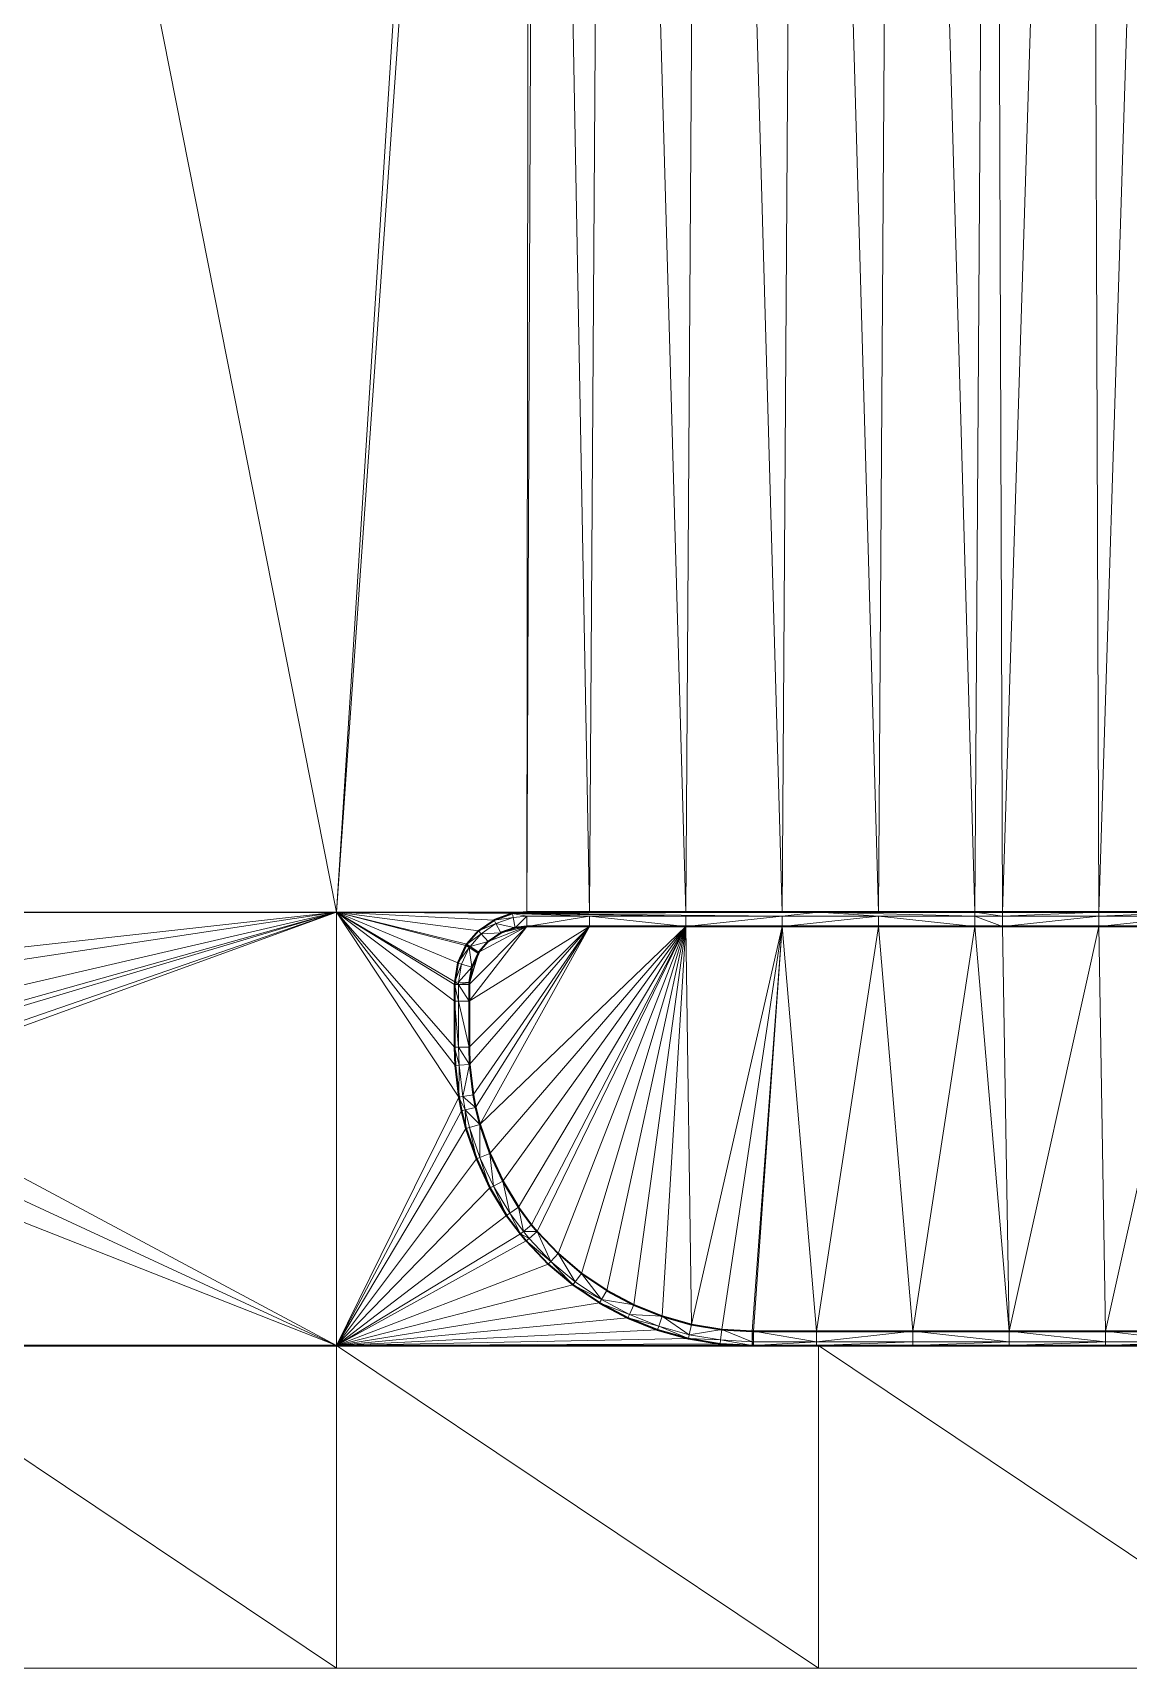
# Model space of a CAD drawing. Header units: metres. Extents: x 246428 to 246884, y 7418966 to 7419490.
# Drawn here: x 246691.86 to 246703.22, y 7419380.21 to 7419397.19 of the extents above; entities that cross this region are included whole.
import ezdxf

# ---------------------------------------------------------------- set-up
doc = ezdxf.new("R2010")
doc.units = ezdxf.units.M
doc.linetypes.add('blank name', pattern=[0])
doc.linetypes.add('HIDDEN', pattern=[9.525, 6.35, -3.175])
doc.layers.add('_12D_UNMAPPED', color=7, linetype='Continuous')
doc.layers.add('GRADELINES', color=250, linetype='HIDDEN', lineweight=25)
for name, color, linetype, lineweight, true_color in [('KERB_BACK', 7, 'Continuous', 35, 0x5fd2ff), ('KERB_LINE', 7, 'Continuous', 18, 0xb9b9b9), ('KERB_LIP', 7, 'Continuous', 35, 0x5fd2ff), ('KERB_TOP', 7, 'Continuous', 18, 0xb9b9b9)]:
    doc.layers.add(name, color=color, linetype=linetype, lineweight=lineweight, true_color=true_color)

msp = doc.modelspace()

# ---------------------------------------------------------------- linework, layer by layer
at = {"layer": '_12D_UNMAPPED', "color": 3, "linetype": 'blank name', "lineweight": 0}
for points in [[(246695.008, 7419388.055, 34.849), (246689.342, 7419416.679, 34.458), (246696.825, 7419416.708, 34.595)], [(246695.008, 7419388.055, 34.849), (246690.008, 7419388.055, 34.757), (246689.342, 7419416.679, 34.458)], [(246695.008, 7419388.055, 34.849), (246696.825, 7419416.708, 34.595), (246697.018, 7419416.66, 34.599)], [(246696.983, 7419388.055, 34.885), (246695.008, 7419388.055, 34.849), (246697.018, 7419416.66, 34.599)], [(246696.983, 7419388.055, 34.885), (246697.018, 7419416.66, 34.599), (246697.102, 7419416.655, 34.601)], [(246697.631, 7419388.055, 34.897), (246696.983, 7419388.055, 34.885), (246697.102, 7419416.655, 34.601)], [(246697.631, 7419388.055, 34.897), (246697.102, 7419416.655, 34.601), (246697.818, 7419416.655, 34.614)], [(246698.631, 7419388.055, 34.915), (246697.631, 7419388.055, 34.897), (246697.818, 7419416.655, 34.614)], [(246698.631, 7419388.055, 34.915), (246697.818, 7419416.655, 34.614), (246698.818, 7419416.655, 34.632)], [(246699.631, 7419388.055, 34.933), (246698.631, 7419388.055, 34.915), (246698.818, 7419416.655, 34.632)], [(246699.631, 7419388.055, 34.933), (246698.818, 7419416.655, 34.632), (246699.818, 7419416.655, 34.65)], [(246700.631, 7419388.055, 34.951), (246699.631, 7419388.055, 34.933), (246699.818, 7419416.655, 34.65)], [(246700.631, 7419388.055, 34.951), (246699.818, 7419416.655, 34.65), (246700.818, 7419416.655, 34.669)], [(246701.631, 7419388.055, 34.97), (246700.631, 7419388.055, 34.951), (246700.818, 7419416.655, 34.669)], [(246701.631, 7419388.055, 34.97), (246700.818, 7419416.655, 34.669), (246701.818, 7419416.655, 34.687)], [(246701.631, 7419388.055, 34.97), (246701.631, 7419388.055, 34.97), (246701.818, 7419416.655, 34.687)], [(246701.919, 7419388.055, 34.975), (246701.631, 7419388.055, 34.97), (246701.818, 7419416.655, 34.687)], [(246701.919, 7419388.055, 34.975), (246701.818, 7419416.655, 34.687), (246702.818, 7419416.655, 34.705)], [(246702.919, 7419388.055, 34.993), (246701.919, 7419388.055, 34.975), (246702.818, 7419416.655, 34.705)], [(246702.919, 7419388.055, 34.993), (246702.818, 7419416.655, 34.705), (246703.818, 7419416.655, 34.723)], [(246703.919, 7419388.055, 35.011), (246702.919, 7419388.055, 34.993), (246703.818, 7419416.655, 34.723)], [(246695.008, 7419388.055, 34.849), (246695.008, 7419383.555, 34.804), (246690.001, 7419386.235, 34.739)], [(246695.008, 7419388.055, 34.849), (246690.001, 7419386.235, 34.739), (246690.012, 7419386.33, 34.74)], [(246695.008, 7419388.055, 34.849), (246690.029, 7419387.305, 34.75), (246690.004, 7419387.499, 34.751)], [(246690.008, 7419388.055, 34.757), (246695.008, 7419388.055, 34.849), (246690.004, 7419387.499, 34.751)], [(246695.008, 7419388.055, 34.849), (246690.012, 7419386.33, 34.74), (246690.028, 7419386.568, 34.743)], [(246695.008, 7419388.055, 34.849), (246690.028, 7419386.568, 34.743), (246690.029, 7419386.655, 34.744)], [(246695.008, 7419388.055, 34.849), (246690.029, 7419386.655, 34.744), (246690.029, 7419386.901, 34.746)], [(246695.008, 7419388.055, 34.849), (246690.029, 7419386.901, 34.746), (246690.029, 7419387.305, 34.75)], [(246695.008, 7419388.055, 34.849), (246696.233, 7419387.305, 34.864), (246696.233, 7419387.132, 34.862)], [(246695.008, 7419388.055, 34.849), (246696.832, 7419388.04, 34.882), (246696.644, 7419387.974, 34.878)], [(246695.008, 7419388.055, 34.849), (246696.644, 7419387.974, 34.878), (246696.48, 7419387.861, 34.874)], [(246695.008, 7419388.055, 34.849), (246696.48, 7419387.861, 34.874), (246696.359, 7419387.722, 34.87)], [(246695.008, 7419388.055, 34.849), (246696.267, 7419387.528, 34.867), (246696.234, 7419387.332, 34.864)], [(246695.008, 7419388.055, 34.849), (246696.359, 7419387.722, 34.87), (246696.351, 7419387.709, 34.87)], [(246695.008, 7419388.055, 34.849), (246696.351, 7419387.709, 34.87), (246696.267, 7419387.528, 34.867)], [(246695.008, 7419388.055, 34.849), (246696.233, 7419386.655, 34.857), (246696.239, 7419386.465, 34.856)], [(246695.008, 7419388.055, 34.849), (246696.234, 7419387.332, 34.864), (246696.233, 7419387.305, 34.864)], [(246695.008, 7419388.055, 34.849), (246696.233, 7419387.132, 34.862), (246696.233, 7419386.655, 34.857)], [(246695.008, 7419388.055, 34.849), (246696.239, 7419386.465, 34.856), (246696.277, 7419386.134, 34.853)], [(246695.008, 7419383.555, 34.804), (246695.008, 7419388.055, 34.849), (246696.277, 7419386.134, 34.853)], [(246696.832, 7419388.04, 34.882), (246695.008, 7419388.055, 34.849), (246696.983, 7419388.055, 34.885)], [(246696.48, 7419387.861, 34.874), (246696.644, 7419387.974, 34.878), (246696.662, 7419387.939, 35.028)], [(246696.48, 7419387.861, 34.874), (246696.662, 7419387.939, 35.028), (246696.507, 7419387.832, 35.024)], [(246696.507, 7419387.832, 35.024), (246696.662, 7419387.939, 35.028), (246696.712, 7419387.84, 35.028)], [(246696.644, 7419387.974, 34.878), (246696.832, 7419388.04, 34.882), (246696.84, 7419388.001, 35.032)], [(246696.644, 7419387.974, 34.878), (246696.84, 7419388.001, 35.032), (246696.662, 7419387.939, 35.028)], [(246696.662, 7419387.939, 35.028), (246696.84, 7419388.001, 35.032), (246696.862, 7419387.893, 35.032)], [(246696.662, 7419387.939, 35.028), (246696.862, 7419387.893, 35.032), (246696.712, 7419387.84, 35.028)], [(246700.008, 7419388.055, 34.94), (246696.832, 7419388.04, 34.882), (246696.983, 7419388.055, 34.885)], [(246696.832, 7419388.04, 34.882), (246700.008, 7419388.055, 34.94), (246699.631, 7419388.015, 35.083)], [(246696.832, 7419388.04, 34.882), (246696.983, 7419388.015, 35.035), (246696.84, 7419388.001, 35.032)], [(246696.832, 7419388.04, 34.882), (246697.631, 7419388.015, 35.047), (246696.983, 7419388.015, 35.035)], [(246697.631, 7419388.015, 35.047), (246696.832, 7419388.04, 34.882), (246698.631, 7419388.015, 35.065)], [(246696.832, 7419388.04, 34.882), (246699.631, 7419388.015, 35.083), (246698.631, 7419388.015, 35.065)], [(246696.84, 7419388.001, 35.032), (246696.983, 7419388.015, 35.035), (246696.862, 7419387.893, 35.032)], [(246696.983, 7419388.015, 35.035), (246696.983, 7419387.905, 35.035), (246696.862, 7419387.893, 35.032)], [(246700.008, 7419388.055, 34.94), (246696.983, 7419388.055, 34.885), (246697.631, 7419388.055, 34.897)], [(246696.983, 7419388.015, 35.035), (246697.631, 7419388.015, 35.047), (246696.983, 7419387.905, 35.035)], [(246697.631, 7419388.015, 35.047), (246697.631, 7419387.905, 35.047), (246696.983, 7419387.905, 35.035)], [(246698.631, 7419388.055, 34.915), (246700.008, 7419388.055, 34.94), (246697.631, 7419388.055, 34.897)], [(246697.631, 7419388.015, 35.047), (246698.631, 7419388.015, 35.065), (246698.631, 7419387.905, 35.065)], [(246697.631, 7419387.905, 35.047), (246697.631, 7419388.015, 35.047), (246698.631, 7419387.905, 35.065)], [(246699.631, 7419388.055, 34.933), (246700.008, 7419388.055, 34.94), (246698.631, 7419388.055, 34.915)], [(246698.631, 7419388.015, 35.065), (246699.631, 7419388.015, 35.083), (246698.631, 7419387.905, 35.065)], [(246699.631, 7419388.015, 35.083), (246699.631, 7419387.905, 35.083), (246698.631, 7419387.905, 35.065)], [(246699.631, 7419388.015, 35.083), (246700.008, 7419388.055, 34.94), (246700.631, 7419388.015, 35.101)], [(246700.631, 7419388.055, 34.951), (246700.008, 7419388.055, 34.94), (246699.631, 7419388.055, 34.933)], [(246699.631, 7419388.015, 35.083), (246700.631, 7419388.015, 35.101), (246699.631, 7419387.905, 35.083)], [(246699.631, 7419387.905, 35.083), (246700.631, 7419388.015, 35.101), (246700.631, 7419387.905, 35.101)], [(246700.008, 7419388.055, 34.94), (246701.631, 7419388.015, 35.12), (246700.631, 7419388.015, 35.101)], [(246700.008, 7419388.055, 34.94), (246700.631, 7419388.055, 34.951), (246701.631, 7419388.055, 34.97)], [(246700.008, 7419388.055, 34.94), (246701.631, 7419388.055, 34.97), (246701.631, 7419388.015, 35.12)], [(246700.631, 7419388.015, 35.101), (246701.631, 7419387.905, 35.12), (246700.631, 7419387.905, 35.101)], [(246700.631, 7419388.015, 35.101), (246701.631, 7419388.015, 35.12), (246701.631, 7419387.905, 35.12)], [(246701.631, 7419388.055, 34.97), (246701.631, 7419388.055, 34.97), (246701.631, 7419388.015, 35.12)], [(246701.631, 7419388.015, 35.12), (246701.631, 7419388.055, 34.97), (246701.631, 7419388.015, 35.12)], [(246701.631, 7419388.055, 34.97), (246701.919, 7419388.055, 34.975), (246701.919, 7419388.015, 35.125)], [(246701.631, 7419388.055, 34.97), (246701.919, 7419388.015, 35.125), (246701.631, 7419388.015, 35.12)], [(246701.631, 7419387.905, 35.12), (246701.631, 7419388.015, 35.12), (246701.631, 7419387.905, 35.12)], [(246701.631, 7419388.015, 35.12), (246701.631, 7419388.015, 35.12), (246701.631, 7419387.905, 35.12)], [(246701.631, 7419388.015, 35.12), (246701.919, 7419388.015, 35.125), (246701.919, 7419387.905, 35.125)], [(246701.631, 7419388.015, 35.12), (246701.919, 7419387.905, 35.125), (246701.631, 7419387.905, 35.12)], [(246701.631, 7419388.015, 35.12), (246701.631, 7419387.905, 35.12), (246701.631, 7419387.905, 35.12)], [(246702.919, 7419388.055, 34.993), (246702.919, 7419388.015, 35.143), (246701.919, 7419388.015, 35.125)], [(246701.919, 7419388.055, 34.975), (246702.919, 7419388.055, 34.993), (246701.919, 7419388.015, 35.125)], [(246702.919, 7419388.015, 35.143), (246702.919, 7419387.905, 35.143), (246701.919, 7419387.905, 35.125)], [(246701.919, 7419388.015, 35.125), (246702.919, 7419388.015, 35.143), (246701.919, 7419387.905, 35.125)], [(246703.919, 7419388.055, 35.011), (246703.919, 7419388.015, 35.161), (246702.919, 7419388.015, 35.143)], [(246702.919, 7419388.055, 34.993), (246703.919, 7419388.055, 35.011), (246702.919, 7419388.015, 35.143)], [(246703.919, 7419388.015, 35.161), (246703.919, 7419387.905, 35.161), (246702.919, 7419387.905, 35.143)], [(246702.919, 7419388.015, 35.143), (246703.919, 7419388.015, 35.161), (246702.919, 7419387.905, 35.143)], [(246696.359, 7419387.722, 34.87), (246696.48, 7419387.861, 34.874), (246696.507, 7419387.832, 35.024)], [(246696.359, 7419387.722, 34.87), (246696.507, 7419387.832, 35.024), (246696.393, 7419387.7, 35.02)], [(246696.383, 7419387.132, 35.012), (246697.631, 7419387.905, 35.047), (246696.383, 7419386.655, 35.007)], [(246696.484, 7419387.639, 35.02), (246696.983, 7419387.905, 35.035), (246696.383, 7419387.305, 35.014)], [(246696.383, 7419387.305, 35.014), (246696.983, 7419387.905, 35.035), (246696.383, 7419387.132, 35.012)], [(246696.983, 7419387.905, 35.035), (246697.631, 7419387.905, 35.047), (246696.383, 7419387.132, 35.012)], [(246696.383, 7419386.655, 35.007), (246697.631, 7419387.905, 35.047), (246696.389, 7419386.474, 35.006)], [(246696.389, 7419386.474, 35.006), (246697.631, 7419387.905, 35.047), (246696.425, 7419386.159, 35.003)], [(246696.393, 7419387.7, 35.02), (246696.507, 7419387.832, 35.024), (246696.58, 7419387.75, 35.024)], [(246696.393, 7419387.7, 35.02), (246696.58, 7419387.75, 35.024), (246696.484, 7419387.639, 35.02)], [(246696.425, 7419386.159, 35.003), (246697.631, 7419387.905, 35.047), (246696.451, 7419386.026, 35.002)], [(246696.451, 7419386.026, 35.002), (246697.631, 7419387.905, 35.047), (246696.495, 7419385.85, 35.001)], [(246696.58, 7419387.75, 35.024), (246696.983, 7419387.905, 35.035), (246696.484, 7419387.639, 35.02)], [(246696.495, 7419385.85, 35.001), (246697.631, 7419387.905, 35.047), (246698.631, 7419387.905, 35.065)], [(246696.598, 7419385.55, 35.001), (246696.495, 7419385.85, 35.001), (246698.631, 7419387.905, 35.065)], [(246696.507, 7419387.832, 35.024), (246696.712, 7419387.84, 35.028), (246696.58, 7419387.75, 35.024)], [(246696.712, 7419387.84, 35.028), (246696.983, 7419387.905, 35.035), (246696.58, 7419387.75, 35.024)], [(246696.732, 7419385.263, 35.001), (246696.598, 7419385.55, 35.001), (246698.631, 7419387.905, 35.065)], [(246696.862, 7419387.893, 35.032), (246696.983, 7419387.905, 35.035), (246696.712, 7419387.84, 35.028)], [(246696.897, 7419384.992, 35), (246696.732, 7419385.263, 35.001), (246698.631, 7419387.905, 35.065)], [(246697.032, 7419384.81, 35), (246696.897, 7419384.992, 35), (246698.631, 7419387.905, 35.065)], [(246697.089, 7419384.74, 35.001), (246697.032, 7419384.81, 35), (246698.631, 7419387.905, 35.065)], [(246697.308, 7419384.51, 35.004), (246697.089, 7419384.74, 35.001), (246698.631, 7419387.905, 35.065)], [(246697.55, 7419384.305, 35.006), (246697.308, 7419384.51, 35.004), (246698.631, 7419387.905, 35.065)], [(246697.812, 7419384.128, 35.009), (246697.55, 7419384.305, 35.006), (246698.631, 7419387.905, 35.065)], [(246698.092, 7419383.979, 35.012), (246697.812, 7419384.128, 35.009), (246698.631, 7419387.905, 35.065)], [(246698.387, 7419383.861, 35.017), (246698.092, 7419383.979, 35.012), (246698.631, 7419387.905, 35.065)], [(246698.387, 7419383.861, 35.017), (246698.631, 7419387.905, 35.065), (246698.692, 7419383.776, 35.022)], [(246698.631, 7419387.905, 35.065), (246699.631, 7419387.905, 35.083), (246698.692, 7419383.776, 35.022)], [(246698.692, 7419383.776, 35.022), (246699.631, 7419387.905, 35.083), (246699.005, 7419383.724, 35.027)], [(246699.005, 7419383.724, 35.027), (246699.631, 7419387.905, 35.083), (246699.321, 7419383.705, 35.032)], [(246699.321, 7419383.705, 35.032), (246699.631, 7419387.905, 35.083), (246699.333, 7419383.705, 35.033)], [(246699.333, 7419383.705, 35.033), (246699.631, 7419387.905, 35.083), (246699.987, 7419383.705, 35.045)], [(246699.631, 7419387.905, 35.083), (246700.631, 7419387.905, 35.101), (246699.987, 7419383.705, 35.045)], [(246699.987, 7419383.705, 35.045), (246700.631, 7419387.905, 35.101), (246700.987, 7419383.705, 35.063)], [(246700.631, 7419387.905, 35.101), (246701.631, 7419387.905, 35.12), (246700.987, 7419383.705, 35.063)], [(246700.987, 7419383.705, 35.063), (246701.631, 7419387.905, 35.12), (246701.987, 7419383.705, 35.081)], [(246701.987, 7419383.705, 35.081), (246701.631, 7419387.905, 35.12), (246701.631, 7419387.905, 35.12)], [(246701.919, 7419387.905, 35.125), (246701.987, 7419383.705, 35.081), (246701.631, 7419387.905, 35.12)], [(246701.631, 7419387.905, 35.12), (246701.631, 7419387.905, 35.12), (246701.631, 7419387.905, 35.12)], [(246702.919, 7419387.905, 35.143), (246701.987, 7419383.705, 35.081), (246701.919, 7419387.905, 35.125)], [(246702.987, 7419383.705, 35.099), (246701.987, 7419383.705, 35.081), (246702.919, 7419387.905, 35.143)], [(246703.919, 7419387.905, 35.161), (246702.987, 7419383.705, 35.099), (246702.919, 7419387.905, 35.143)], [(246703.929, 7419383.705, 35.116), (246702.987, 7419383.705, 35.099), (246703.919, 7419387.905, 35.161)], [(246696.267, 7419387.528, 34.867), (246696.351, 7419387.709, 34.87), (246696.385, 7419387.687, 35.02)], [(246696.267, 7419387.528, 34.867), (246696.385, 7419387.687, 35.02), (246696.305, 7419387.516, 35.017)], [(246696.305, 7419387.516, 35.017), (246696.385, 7419387.687, 35.02), (246696.41, 7419387.484, 35.017)], [(246696.351, 7419387.709, 34.87), (246696.359, 7419387.722, 34.87), (246696.385, 7419387.687, 35.02)], [(246696.359, 7419387.722, 34.87), (246696.393, 7419387.7, 35.02), (246696.385, 7419387.687, 35.02)], [(246696.383, 7419387.326, 35.014), (246696.484, 7419387.639, 35.02), (246696.383, 7419387.305, 35.014)], [(246696.41, 7419387.484, 35.017), (246696.484, 7419387.639, 35.02), (246696.383, 7419387.326, 35.014)], [(246696.385, 7419387.687, 35.02), (246696.393, 7419387.7, 35.02), (246696.477, 7419387.628, 35.02)], [(246696.385, 7419387.687, 35.02), (246696.477, 7419387.628, 35.02), (246696.41, 7419387.484, 35.017)], [(246696.393, 7419387.7, 35.02), (246696.484, 7419387.639, 35.02), (246696.477, 7419387.628, 35.02)], [(246696.477, 7419387.628, 35.02), (246696.484, 7419387.639, 35.02), (246696.41, 7419387.484, 35.017)], [(246696.234, 7419387.332, 34.864), (246696.267, 7419387.528, 34.867), (246696.305, 7419387.516, 35.017)], [(246696.234, 7419387.332, 34.864), (246696.305, 7419387.516, 35.017), (246696.274, 7419387.33, 35.014)], [(246696.274, 7419387.33, 35.014), (246696.305, 7419387.516, 35.017), (246696.41, 7419387.484, 35.017)], [(246696.274, 7419387.33, 35.014), (246696.41, 7419387.484, 35.017), (246696.383, 7419387.326, 35.014)], [(246696.233, 7419387.305, 34.864), (246696.234, 7419387.332, 34.864), (246696.273, 7419387.305, 35.014)], [(246696.233, 7419387.305, 34.864), (246696.273, 7419387.305, 35.014), (246696.273, 7419387.132, 35.012)], [(246696.233, 7419387.132, 34.862), (246696.233, 7419387.305, 34.864), (246696.273, 7419387.132, 35.012)], [(246696.234, 7419387.332, 34.864), (246696.274, 7419387.33, 35.014), (246696.273, 7419387.305, 35.014)], [(246696.273, 7419387.305, 35.014), (246696.274, 7419387.33, 35.014), (246696.383, 7419387.326, 35.014)], [(246696.273, 7419387.305, 35.014), (246696.383, 7419387.326, 35.014), (246696.383, 7419387.305, 35.014)], [(246696.273, 7419387.132, 35.012), (246696.273, 7419387.305, 35.014), (246696.383, 7419387.132, 35.012)], [(246696.273, 7419387.305, 35.014), (246696.383, 7419387.305, 35.014), (246696.383, 7419387.132, 35.012)], [(246696.233, 7419386.655, 34.857), (246696.233, 7419387.132, 34.862), (246696.273, 7419386.655, 35.007)], [(246696.233, 7419387.132, 34.862), (246696.273, 7419387.132, 35.012), (246696.273, 7419386.655, 35.007)], [(246696.273, 7419386.655, 35.007), (246696.273, 7419387.132, 35.012), (246696.383, 7419386.655, 35.007)], [(246696.273, 7419387.132, 35.012), (246696.383, 7419387.132, 35.012), (246696.383, 7419386.655, 35.007)], [(246696.239, 7419386.465, 34.856), (246696.233, 7419386.655, 34.857), (246696.279, 7419386.468, 35.006)], [(246696.233, 7419386.655, 34.857), (246696.273, 7419386.655, 35.007), (246696.279, 7419386.468, 35.006)], [(246696.279, 7419386.468, 35.006), (246696.273, 7419386.655, 35.007), (246696.389, 7419386.474, 35.006)], [(246696.273, 7419386.655, 35.007), (246696.383, 7419386.655, 35.007), (246696.389, 7419386.474, 35.006)], [(246696.277, 7419386.134, 34.853), (246696.239, 7419386.465, 34.856), (246696.279, 7419386.468, 35.006)], [(246696.277, 7419386.134, 34.853), (246696.279, 7419386.468, 35.006), (246696.317, 7419386.141, 35.003)], [(246696.317, 7419386.141, 35.003), (246696.279, 7419386.468, 35.006), (246696.389, 7419386.474, 35.006)], [(246696.317, 7419386.141, 35.003), (246696.389, 7419386.474, 35.006), (246696.425, 7419386.159, 35.003)], [(246695.008, 7419383.555, 34.804), (246689.938, 7419385.908, 34.734), (246690.001, 7419386.235, 34.739)], [(246695.008, 7419383.555, 34.804), (246696.277, 7419386.134, 34.853), (246696.304, 7419385.994, 34.852)], [(246696.277, 7419386.134, 34.853), (246696.317, 7419386.141, 35.003), (246696.344, 7419386.002, 35.002)], [(246696.304, 7419385.994, 34.852), (246696.277, 7419386.134, 34.853), (246696.344, 7419386.002, 35.002)], [(246696.317, 7419386.141, 35.003), (246696.425, 7419386.159, 35.003), (246696.451, 7419386.026, 35.002)], [(246696.344, 7419386.002, 35.002), (246696.317, 7419386.141, 35.003), (246696.451, 7419386.026, 35.002)], [(246695.008, 7419383.555, 34.804), (246689.841, 7419385.59, 34.729), (246689.938, 7419385.908, 34.734)], [(246695.008, 7419383.555, 34.804), (246696.304, 7419385.994, 34.852), (246696.351, 7419385.809, 34.851)], [(246696.351, 7419385.809, 34.851), (246696.304, 7419385.994, 34.852), (246696.344, 7419386.002, 35.002)], [(246696.344, 7419386.002, 35.002), (246696.451, 7419386.026, 35.002), (246696.495, 7419385.85, 35.001)], [(246696.351, 7419385.809, 34.851), (246696.344, 7419386.002, 35.002), (246696.389, 7419385.82, 35.001)], [(246696.389, 7419385.82, 35.001), (246696.344, 7419386.002, 35.002), (246696.495, 7419385.85, 35.001)], [(246695.008, 7419383.555, 34.804), (246696.351, 7419385.809, 34.851), (246696.459, 7419385.494, 34.851)], [(246696.459, 7419385.494, 34.851), (246696.351, 7419385.809, 34.851), (246696.389, 7419385.82, 35.001)], [(246696.496, 7419385.509, 35.001), (246696.389, 7419385.82, 35.001), (246696.495, 7419385.85, 35.001)], [(246696.459, 7419385.494, 34.851), (246696.389, 7419385.82, 35.001), (246696.496, 7419385.509, 35.001)], [(246696.496, 7419385.509, 35.001), (246696.495, 7419385.85, 35.001), (246696.598, 7419385.55, 35.001)], [(246695.008, 7419383.555, 34.804), (246690.008, 7419383.555, 34.712), (246689.841, 7419385.59, 34.729)], [(246696.635, 7419385.211, 35.001), (246696.496, 7419385.509, 35.001), (246696.598, 7419385.55, 35.001)], [(246696.635, 7419385.211, 35.001), (246696.598, 7419385.55, 35.001), (246696.732, 7419385.263, 35.001)], [(246695.008, 7419383.555, 34.804), (246696.459, 7419385.494, 34.851), (246696.6, 7419385.192, 34.851)], [(246696.6, 7419385.192, 34.851), (246696.459, 7419385.494, 34.851), (246696.496, 7419385.509, 35.001)], [(246696.6, 7419385.192, 34.851), (246696.496, 7419385.509, 35.001), (246696.635, 7419385.211, 35.001)], [(246696.773, 7419384.907, 34.85), (246696.6, 7419385.192, 34.851), (246696.635, 7419385.211, 35.001)], [(246696.806, 7419384.93, 35), (246696.635, 7419385.211, 35.001), (246696.732, 7419385.263, 35.001)], [(246696.773, 7419384.907, 34.85), (246696.635, 7419385.211, 35.001), (246696.806, 7419384.93, 35)], [(246696.806, 7419384.93, 35), (246696.732, 7419385.263, 35.001), (246696.897, 7419384.992, 35)], [(246695.008, 7419383.555, 34.804), (246696.6, 7419385.192, 34.851), (246696.773, 7419384.907, 34.85)], [(246695.008, 7419383.555, 34.804), (246696.773, 7419384.907, 34.85), (246696.915, 7419384.716, 34.85)], [(246696.915, 7419384.716, 34.85), (246696.773, 7419384.907, 34.85), (246696.806, 7419384.93, 35)], [(246696.946, 7419384.741, 35), (246696.806, 7419384.93, 35), (246696.897, 7419384.992, 35)], [(246696.915, 7419384.716, 34.85), (246696.806, 7419384.93, 35), (246696.946, 7419384.741, 35)], [(246696.946, 7419384.741, 35), (246696.897, 7419384.992, 35), (246697.032, 7419384.81, 35)], [(246695.008, 7419383.555, 34.804), (246696.915, 7419384.716, 34.85), (246696.975, 7419384.643, 34.851)], [(246696.915, 7419384.716, 34.85), (246696.946, 7419384.741, 35), (246697.006, 7419384.669, 35.001)], [(246696.975, 7419384.643, 34.851), (246696.915, 7419384.716, 34.85), (246697.006, 7419384.669, 35.001)], [(246696.946, 7419384.741, 35), (246697.032, 7419384.81, 35), (246697.089, 7419384.74, 35.001)], [(246697.006, 7419384.669, 35.001), (246696.946, 7419384.741, 35), (246697.089, 7419384.74, 35.001)], [(246697.232, 7419384.43, 35.004), (246697.006, 7419384.669, 35.001), (246697.089, 7419384.74, 35.001)], [(246697.232, 7419384.43, 35.004), (246697.089, 7419384.74, 35.001), (246697.308, 7419384.51, 35.004)], [(246695.008, 7419383.555, 34.804), (246696.975, 7419384.643, 34.851), (246697.205, 7419384.401, 34.854)], [(246696.975, 7419384.643, 34.851), (246697.006, 7419384.669, 35.001), (246697.232, 7419384.43, 35.004)], [(246697.205, 7419384.401, 34.854), (246696.975, 7419384.643, 34.851), (246697.232, 7419384.43, 35.004)], [(246695.008, 7419383.555, 34.804), (246697.205, 7419384.401, 34.854), (246697.459, 7419384.186, 34.856)], [(246697.459, 7419384.186, 34.856), (246697.205, 7419384.401, 34.854), (246697.232, 7419384.43, 35.004)], [(246697.483, 7419384.218, 35.006), (246697.232, 7419384.43, 35.004), (246697.308, 7419384.51, 35.004)], [(246697.459, 7419384.186, 34.856), (246697.232, 7419384.43, 35.004), (246697.483, 7419384.218, 35.006)], [(246697.483, 7419384.218, 35.006), (246697.308, 7419384.51, 35.004), (246697.55, 7419384.305, 35.006)], [(246695.008, 7419383.555, 34.804), (246697.459, 7419384.186, 34.856), (246697.735, 7419383.999, 34.859)], [(246697.459, 7419384.186, 34.856), (246697.483, 7419384.218, 35.006), (246697.756, 7419384.033, 35.009)], [(246697.735, 7419383.999, 34.859), (246697.459, 7419384.186, 34.856), (246697.756, 7419384.033, 35.009)], [(246697.756, 7419384.033, 35.009), (246697.483, 7419384.218, 35.006), (246697.55, 7419384.305, 35.006)], [(246697.756, 7419384.033, 35.009), (246697.55, 7419384.305, 35.006), (246697.812, 7419384.128, 35.009)], [(246697.735, 7419383.999, 34.859), (246697.756, 7419384.033, 35.009), (246698.046, 7419383.879, 35.012)], [(246697.756, 7419384.033, 35.009), (246697.812, 7419384.128, 35.009), (246698.092, 7419383.979, 35.012)], [(246698.046, 7419383.879, 35.012), (246697.756, 7419384.033, 35.009), (246698.092, 7419383.979, 35.012)], [(246698.029, 7419383.843, 34.862), (246695.008, 7419383.555, 34.804), (246697.735, 7419383.999, 34.859)], [(246698.339, 7419383.719, 34.867), (246695.008, 7419383.555, 34.804), (246698.029, 7419383.843, 34.862)], [(246698.029, 7419383.843, 34.862), (246697.735, 7419383.999, 34.859), (246698.046, 7419383.879, 35.012)], [(246698.029, 7419383.843, 34.862), (246698.046, 7419383.879, 35.012), (246698.351, 7419383.757, 35.017)], [(246698.339, 7419383.719, 34.867), (246698.029, 7419383.843, 34.862), (246698.351, 7419383.757, 35.017)], [(246698.046, 7419383.879, 35.012), (246698.092, 7419383.979, 35.012), (246698.387, 7419383.861, 35.017)], [(246698.351, 7419383.757, 35.017), (246698.046, 7419383.879, 35.012), (246698.387, 7419383.861, 35.017)], [(246698.351, 7419383.757, 35.017), (246698.387, 7419383.861, 35.017), (246698.668, 7419383.668, 35.022)], [(246698.668, 7419383.668, 35.022), (246698.387, 7419383.861, 35.017), (246698.692, 7419383.776, 35.022)], [(246698.659, 7419383.629, 34.872), (246695.008, 7419383.555, 34.804), (246698.339, 7419383.719, 34.867)], [(246698.339, 7419383.719, 34.867), (246698.351, 7419383.757, 35.017), (246698.659, 7419383.629, 34.872)], [(246698.659, 7419383.629, 34.872), (246698.351, 7419383.757, 35.017), (246698.668, 7419383.668, 35.022)], [(246698.659, 7419383.629, 34.872), (246698.668, 7419383.668, 35.022), (246698.992, 7419383.614, 35.027)], [(246698.668, 7419383.668, 35.022), (246698.692, 7419383.776, 35.022), (246699.005, 7419383.724, 35.027)], [(246698.992, 7419383.614, 35.027), (246698.668, 7419383.668, 35.022), (246699.005, 7419383.724, 35.027)], [(246699.321, 7419383.595, 35.032), (246698.992, 7419383.614, 35.027), (246699.005, 7419383.724, 35.027)], [(246699.321, 7419383.595, 35.032), (246699.005, 7419383.724, 35.027), (246699.321, 7419383.705, 35.032)], [(246699.333, 7419383.595, 35.033), (246699.321, 7419383.595, 35.032), (246699.321, 7419383.705, 35.032)], [(246699.333, 7419383.595, 35.033), (246699.321, 7419383.705, 35.032), (246699.333, 7419383.705, 35.033)], [(246699.987, 7419383.595, 35.045), (246699.333, 7419383.705, 35.033), (246699.987, 7419383.705, 35.045)], [(246699.987, 7419383.595, 35.045), (246699.333, 7419383.595, 35.033), (246699.333, 7419383.705, 35.033)], [(246700.987, 7419383.705, 35.063), (246700.987, 7419383.595, 35.063), (246699.987, 7419383.595, 35.045)], [(246700.987, 7419383.705, 35.063), (246699.987, 7419383.595, 35.045), (246699.987, 7419383.705, 35.045)], [(246701.987, 7419383.595, 35.081), (246700.987, 7419383.705, 35.063), (246701.987, 7419383.705, 35.081)], [(246701.987, 7419383.595, 35.081), (246700.987, 7419383.595, 35.063), (246700.987, 7419383.705, 35.063)], [(246702.987, 7419383.595, 35.099), (246701.987, 7419383.705, 35.081), (246702.987, 7419383.705, 35.099)], [(246702.987, 7419383.595, 35.099), (246701.987, 7419383.595, 35.081), (246701.987, 7419383.705, 35.081)], [(246703.929, 7419383.595, 35.116), (246702.987, 7419383.705, 35.099), (246703.929, 7419383.705, 35.116)], [(246703.929, 7419383.595, 35.116), (246702.987, 7419383.595, 35.099), (246702.987, 7419383.705, 35.099)], [(246695.008, 7419380.205, 34.77), (246690.008, 7419383.555, 34.712), (246695.008, 7419383.555, 34.804)], [(246695.008, 7419380.205, 34.77), (246690.008, 7419380.205, 34.679), (246690.008, 7419383.555, 34.712)], [(246698.988, 7419383.575, 34.877), (246695.008, 7419383.555, 34.804), (246698.659, 7419383.629, 34.872)], [(246699.321, 7419383.555, 34.882), (246695.008, 7419383.555, 34.804), (246698.988, 7419383.575, 34.877)], [(246700.008, 7419380.205, 34.861), (246695.008, 7419380.205, 34.77), (246695.008, 7419383.555, 34.804)], [(246700.008, 7419383.555, 34.895), (246700.008, 7419380.205, 34.861), (246695.008, 7419383.555, 34.804)], [(246699.333, 7419383.555, 34.883), (246695.008, 7419383.555, 34.804), (246699.321, 7419383.555, 34.882)], [(246699.987, 7419383.555, 34.895), (246695.008, 7419383.555, 34.804), (246699.333, 7419383.555, 34.883)], [(246700.008, 7419383.555, 34.895), (246695.008, 7419383.555, 34.804), (246699.987, 7419383.555, 34.895)], [(246698.988, 7419383.575, 34.877), (246698.659, 7419383.629, 34.872), (246698.992, 7419383.614, 35.027)], [(246699.321, 7419383.555, 34.882), (246698.988, 7419383.575, 34.877), (246698.992, 7419383.614, 35.027)], [(246699.321, 7419383.555, 34.882), (246698.992, 7419383.614, 35.027), (246699.321, 7419383.595, 35.032)], [(246699.333, 7419383.555, 34.883), (246699.321, 7419383.595, 35.032), (246699.333, 7419383.595, 35.033)], [(246699.333, 7419383.555, 34.883), (246699.321, 7419383.555, 34.882), (246699.321, 7419383.595, 35.032)], [(246699.333, 7419383.555, 34.883), (246699.333, 7419383.595, 35.033), (246699.987, 7419383.595, 35.045)], [(246699.987, 7419383.555, 34.895), (246699.333, 7419383.555, 34.883), (246699.987, 7419383.595, 35.045)], [(246700.987, 7419383.595, 35.063), (246699.987, 7419383.555, 34.895), (246699.987, 7419383.595, 35.045)], [(246700.987, 7419383.595, 35.063), (246700.987, 7419383.555, 34.913), (246699.987, 7419383.555, 34.895)], [(246700.987, 7419383.555, 34.913), (246700.008, 7419383.555, 34.895), (246699.987, 7419383.555, 34.895)], [(246701.987, 7419383.555, 34.931), (246700.008, 7419383.555, 34.895), (246700.987, 7419383.555, 34.913)], [(246703.929, 7419383.555, 34.966), (246700.008, 7419383.555, 34.895), (246702.987, 7419383.555, 34.949)], [(246705.008, 7419380.205, 34.953), (246700.008, 7419380.205, 34.861), (246700.008, 7419383.555, 34.895)], [(246705.008, 7419383.555, 34.986), (246705.008, 7419380.205, 34.953), (246700.008, 7419383.555, 34.895)], [(246702.987, 7419383.555, 34.949), (246700.008, 7419383.555, 34.895), (246701.987, 7419383.555, 34.931)], [(246705.008, 7419383.555, 34.986), (246700.008, 7419383.555, 34.895), (246703.929, 7419383.555, 34.966)], [(246701.987, 7419383.555, 34.931), (246700.987, 7419383.555, 34.913), (246701.987, 7419383.595, 35.081)], [(246700.987, 7419383.555, 34.913), (246700.987, 7419383.595, 35.063), (246701.987, 7419383.595, 35.081)], [(246701.987, 7419383.555, 34.931), (246701.987, 7419383.595, 35.081), (246702.987, 7419383.595, 35.099)], [(246702.987, 7419383.555, 34.949), (246701.987, 7419383.555, 34.931), (246702.987, 7419383.595, 35.099)], [(246703.929, 7419383.555, 34.966), (246702.987, 7419383.555, 34.949), (246703.929, 7419383.595, 35.116)], [(246702.987, 7419383.555, 34.949), (246702.987, 7419383.595, 35.099), (246703.929, 7419383.595, 35.116)]]:
    msp.add_3dface(points, dxfattribs=at)
at = {"layer": 'GRADELINES'}
msp.add_polyline3d([(246635.008, 7419388.03, 33.753), (246640.008, 7419388.04, 33.845), (246641.752, 7419388.044, 33.877), (246645.008, 7419388.05, 33.936), (246645.008, 7419388.05, 33.936), (246650.008, 7419388.056, 34.027), (246653.179, 7419388.285, 34.088), (246653.18, 7419388.285, 34.088), (246653.18, 7419387.835, 34.083), (246655.008, 7419388.055, 34.119), (246660.008, 7419388.055, 34.21), (246665.008, 7419388.055, 34.301), (246670.008, 7419388.055, 34.392), (246675.008, 7419388.055, 34.484), (246680.008, 7419388.055, 34.575), (246685.008, 7419388.055, 34.666), (246690.008, 7419388.055, 34.757), (246695.008, 7419388.055, 34.849), (246700.008, 7419388.055, 34.94), (246705.008, 7419388.055, 35.031), (246710.008, 7419388.055, 35.122), (246715.008, 7419388.055, 35.214), (246716.008, 7419388.055, 35.232)], dxfattribs=at)
at = {"layer": 'KERB_BACK'}
for points in [[(246701.631, 7419387.905, 35.12), (246700.631, 7419387.905, 35.101), (246699.631, 7419387.905, 35.083), (246698.631, 7419387.905, 35.065), (246697.631, 7419387.905, 35.047), (246696.983, 7419387.905, 35.035), (246696.862, 7419387.893, 35.032), (246696.712, 7419387.84, 35.028), (246696.58, 7419387.75, 35.024), (246696.484, 7419387.639, 35.02), (246696.477, 7419387.628, 35.02), (246696.41, 7419387.484, 35.017), (246696.383, 7419387.326, 35.014), (246696.383, 7419387.305, 35.014), (246696.383, 7419387.132, 35.012), (246696.383, 7419386.655, 35.007), (246696.389, 7419386.474, 35.006), (246696.425, 7419386.159, 35.003), (246696.451, 7419386.026, 35.002), (246696.495, 7419385.85, 35.001), (246696.598, 7419385.55, 35.001), (246696.732, 7419385.263, 35.001), (246696.897, 7419384.992, 35), (246697.032, 7419384.81, 35), (246697.089, 7419384.74, 35.001), (246697.308, 7419384.51, 35.004), (246697.55, 7419384.305, 35.006), (246697.812, 7419384.128, 35.009), (246698.092, 7419383.979, 35.012), (246698.387, 7419383.861, 35.017), (246698.692, 7419383.776, 35.022), (246699.005, 7419383.724, 35.027), (246699.321, 7419383.705, 35.032), (246699.333, 7419383.705, 35.033), (246699.987, 7419383.705, 35.045), (246700.987, 7419383.705, 35.063), (246701.987, 7419383.705, 35.081), (246702.987, 7419383.705, 35.099), (246703.929, 7419383.705, 35.116)], [(246703.919, 7419387.905, 35.161), (246702.919, 7419387.905, 35.143), (246701.919, 7419387.905, 35.125), (246701.631, 7419387.905, 35.12), (246701.631, 7419387.905, 35.12)]]:
    msp.add_polyline3d(points, dxfattribs=at)
at = {"layer": 'KERB_LINE'}
for points in [[(246701.631, 7419388.055, 34.97), (246700.631, 7419388.055, 34.951), (246699.631, 7419388.055, 34.933), (246698.631, 7419388.055, 34.915), (246697.631, 7419388.055, 34.897), (246696.983, 7419388.055, 34.885), (246696.832, 7419388.04, 34.882), (246696.644, 7419387.974, 34.878), (246696.48, 7419387.861, 34.874), (246696.359, 7419387.722, 34.87), (246696.351, 7419387.709, 34.87), (246696.267, 7419387.528, 34.867), (246696.234, 7419387.332, 34.864), (246696.233, 7419387.305, 34.864), (246696.233, 7419387.132, 34.862), (246696.233, 7419386.655, 34.857), (246696.239, 7419386.465, 34.856), (246696.277, 7419386.134, 34.853), (246696.304, 7419385.994, 34.852), (246696.351, 7419385.809, 34.851), (246696.459, 7419385.494, 34.851), (246696.6, 7419385.192, 34.851), (246696.773, 7419384.907, 34.85), (246696.915, 7419384.716, 34.85), (246696.975, 7419384.643, 34.851), (246697.205, 7419384.401, 34.854), (246697.459, 7419384.186, 34.856), (246697.735, 7419383.999, 34.859), (246698.029, 7419383.843, 34.862), (246698.339, 7419383.719, 34.867), (246698.659, 7419383.629, 34.872), (246698.988, 7419383.575, 34.877), (246699.321, 7419383.555, 34.882), (246699.333, 7419383.555, 34.883), (246699.987, 7419383.555, 34.895), (246700.987, 7419383.555, 34.913), (246701.987, 7419383.555, 34.931), (246702.987, 7419383.555, 34.949), (246703.929, 7419383.555, 34.966)], [(246703.919, 7419388.055, 35.011), (246702.919, 7419388.055, 34.993), (246701.919, 7419388.055, 34.975), (246701.631, 7419388.055, 34.97), (246701.631, 7419388.055, 34.97)]]:
    msp.add_polyline3d(points, dxfattribs=at)
at = {"layer": 'KERB_LIP'}
for points in [[(246701.631, 7419388.055, 34.97), (246700.631, 7419388.055, 34.951), (246699.631, 7419388.055, 34.933), (246698.631, 7419388.055, 34.915), (246697.631, 7419388.055, 34.897), (246696.983, 7419388.055, 34.885), (246696.832, 7419388.04, 34.882), (246696.644, 7419387.974, 34.878), (246696.48, 7419387.861, 34.874), (246696.359, 7419387.722, 34.87), (246696.351, 7419387.709, 34.87), (246696.267, 7419387.528, 34.867), (246696.234, 7419387.332, 34.864), (246696.233, 7419387.305, 34.864), (246696.233, 7419387.132, 34.862), (246696.233, 7419386.655, 34.857), (246696.239, 7419386.465, 34.856), (246696.277, 7419386.134, 34.853), (246696.304, 7419385.994, 34.852), (246696.351, 7419385.809, 34.851), (246696.459, 7419385.494, 34.851), (246696.6, 7419385.192, 34.851), (246696.773, 7419384.907, 34.85), (246696.915, 7419384.716, 34.85), (246696.975, 7419384.643, 34.851), (246697.205, 7419384.401, 34.854), (246697.459, 7419384.186, 34.856), (246697.735, 7419383.999, 34.859), (246698.029, 7419383.843, 34.862), (246698.339, 7419383.719, 34.867), (246698.659, 7419383.629, 34.872), (246698.988, 7419383.575, 34.877), (246699.321, 7419383.555, 34.882), (246699.333, 7419383.555, 34.883), (246699.987, 7419383.555, 34.895), (246700.987, 7419383.555, 34.913), (246701.987, 7419383.555, 34.931), (246702.987, 7419383.555, 34.949), (246703.929, 7419383.555, 34.966)], [(246703.919, 7419388.055, 35.011), (246702.919, 7419388.055, 34.993), (246701.919, 7419388.055, 34.975), (246701.631, 7419388.055, 34.97), (246701.631, 7419388.055, 34.97)], [(246635.008, 7419383.08, 33.727), (246640.008, 7419383.09, 33.797), (246641.752, 7419383.093, 33.827), (246645.008, 7419383.099, 33.887), (246645.008, 7419383.099, 33.887), (246650.008, 7419383.105, 33.978), (246653.179, 7419383.335, 34.038), (246653.18, 7419383.335, 34.038), (246653.18, 7419383.335, 34.038), (246655.008, 7419383.555, 34.074), (246660.008, 7419383.555, 34.165), (246665.008, 7419383.555, 34.256), (246670.008, 7419383.555, 34.347), (246675.008, 7419383.555, 34.439), (246680.008, 7419383.555, 34.53), (246685.008, 7419383.555, 34.621), (246690.008, 7419383.555, 34.712), (246695.008, 7419383.555, 34.804), (246700.008, 7419383.555, 34.895), (246705.008, 7419383.555, 34.986), (246710.008, 7419383.555, 35.077), (246715.008, 7419383.555, 35.169), (246716.008, 7419383.555, 35.187)]]:
    msp.add_polyline3d(points, dxfattribs=at)
at = {"layer": 'KERB_TOP'}
for points in [[(246701.631, 7419388.015, 35.12), (246700.631, 7419388.015, 35.101), (246699.631, 7419388.015, 35.083), (246698.631, 7419388.015, 35.065), (246697.631, 7419388.015, 35.047), (246696.983, 7419388.015, 35.035), (246696.84, 7419388.001, 35.032), (246696.662, 7419387.939, 35.028), (246696.507, 7419387.832, 35.024), (246696.393, 7419387.7, 35.02), (246696.385, 7419387.687, 35.02), (246696.305, 7419387.516, 35.017), (246696.274, 7419387.33, 35.014), (246696.273, 7419387.305, 35.014), (246696.273, 7419387.132, 35.012), (246696.273, 7419386.655, 35.007), (246696.279, 7419386.468, 35.006), (246696.317, 7419386.141, 35.003), (246696.344, 7419386.002, 35.002), (246696.389, 7419385.82, 35.001), (246696.496, 7419385.509, 35.001), (246696.635, 7419385.211, 35.001), (246696.806, 7419384.93, 35), (246696.946, 7419384.741, 35), (246697.006, 7419384.669, 35.001), (246697.232, 7419384.43, 35.004), (246697.483, 7419384.218, 35.006), (246697.756, 7419384.033, 35.009), (246698.046, 7419383.879, 35.012), (246698.351, 7419383.757, 35.017), (246698.668, 7419383.668, 35.022), (246698.992, 7419383.614, 35.027), (246699.321, 7419383.595, 35.032), (246699.333, 7419383.595, 35.033), (246699.987, 7419383.595, 35.045), (246700.987, 7419383.595, 35.063), (246701.987, 7419383.595, 35.081), (246702.987, 7419383.595, 35.099), (246703.929, 7419383.595, 35.116)], [(246703.919, 7419388.015, 35.161), (246702.919, 7419388.015, 35.143), (246701.919, 7419388.015, 35.125), (246701.631, 7419388.015, 35.12), (246701.631, 7419388.015, 35.12)]]:
    msp.add_polyline3d(points, dxfattribs=at)

doc.saveas('drawing.dxf')
